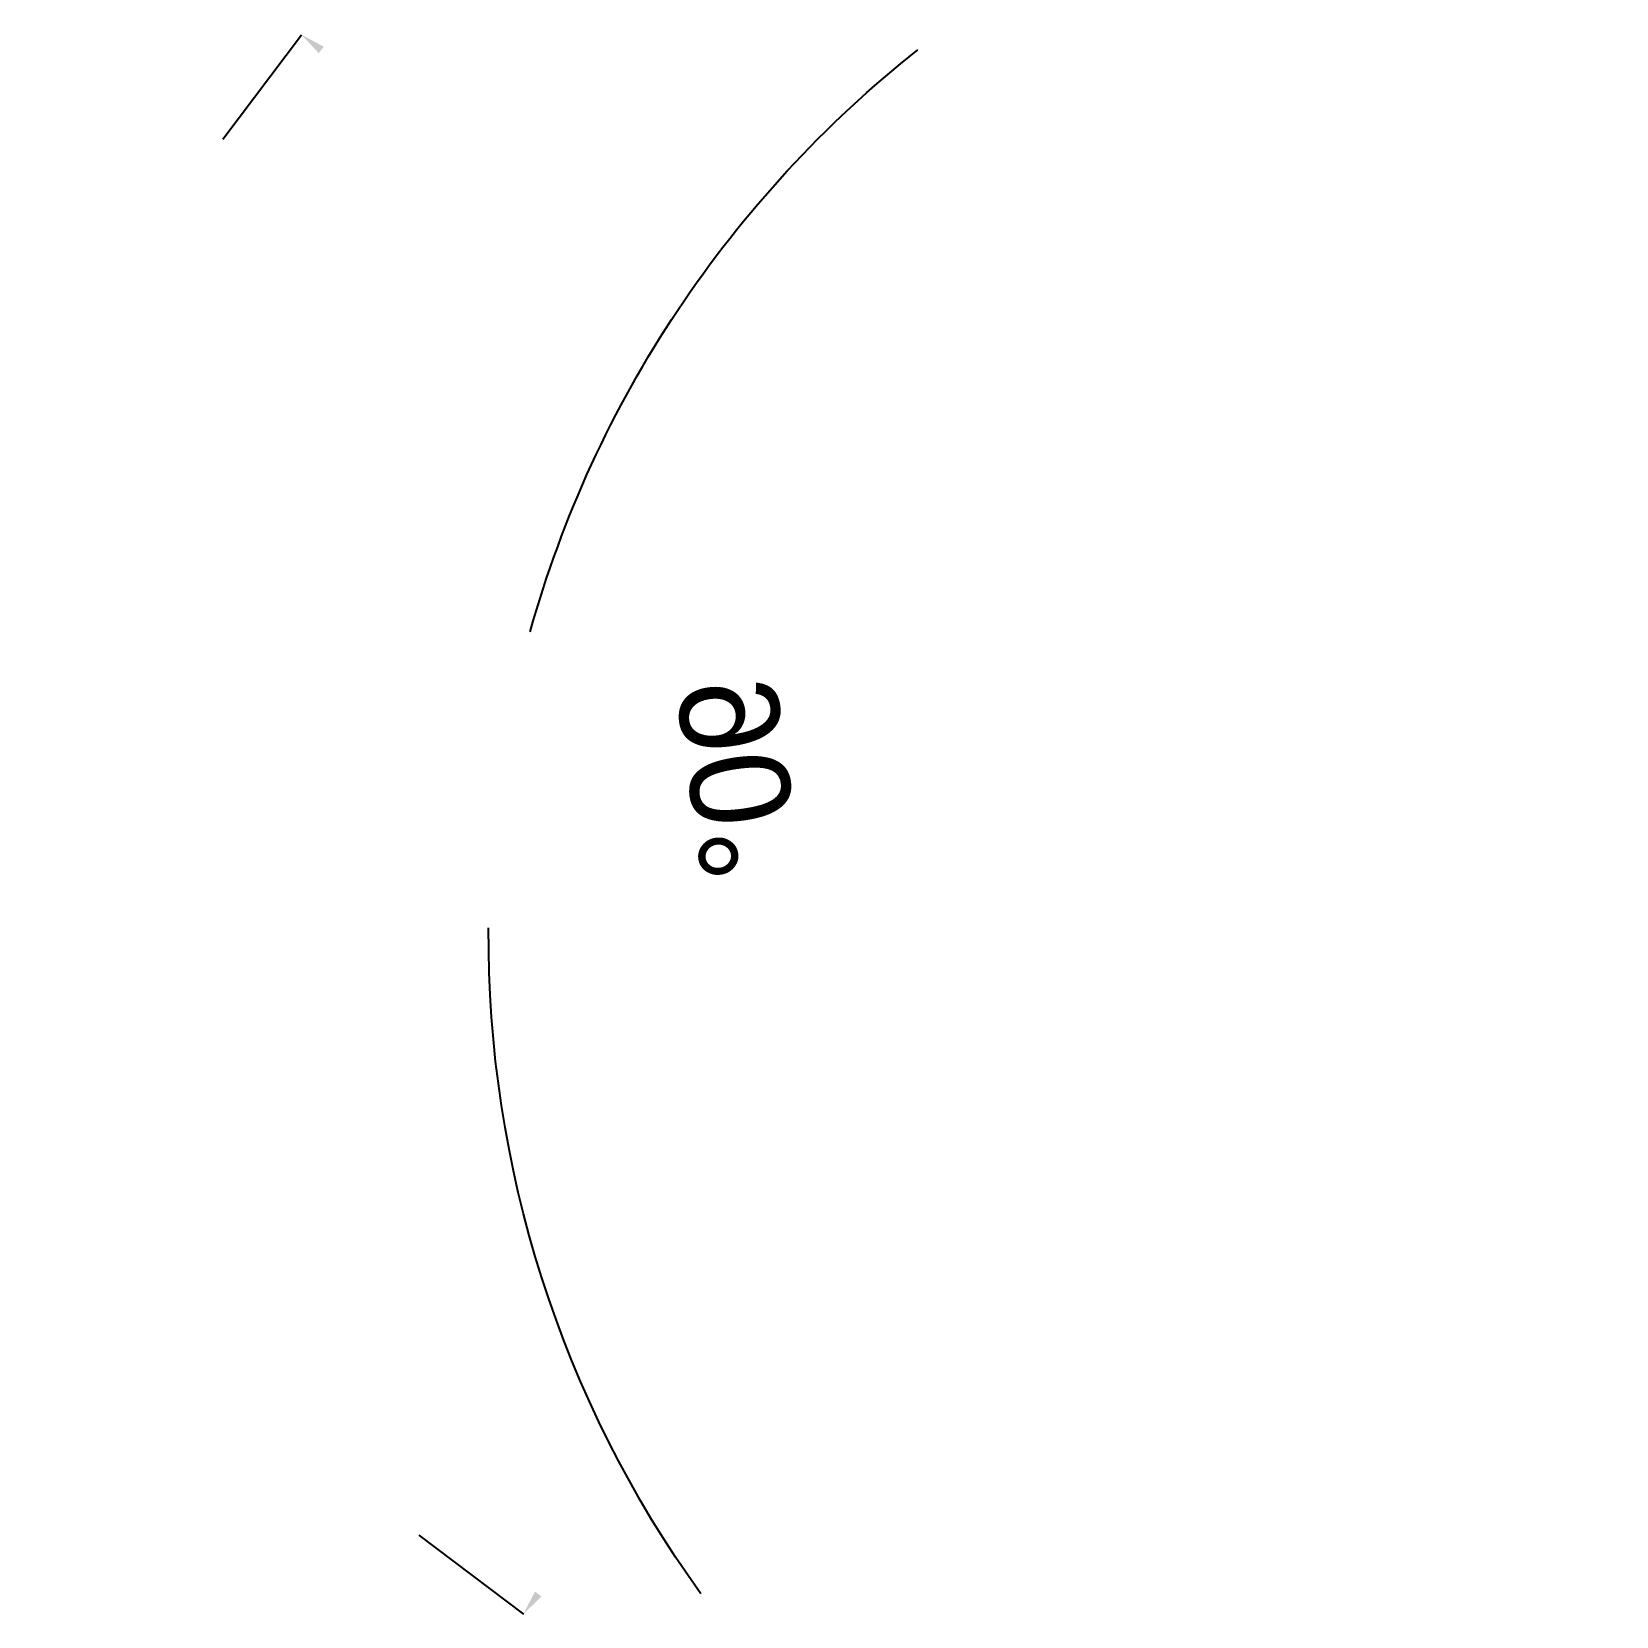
# Model space of a CAD drawing. Header units: millimetres. Extents: x -11.8 to 20, y 16.3 to 48.1.
import ezdxf

# ---------------------------------------------------------------- set-up
doc = ezdxf.new("R2010")
doc.units = ezdxf.units.MM
doc.dimstyles.get("Standard").update_dxf_attribs({"dimtxt": 2.5, "dimasz": 2.5, "dimexe": 1.25, "dimexo": 0.625, "dimtad": 1, "dimcen": 2.5, "dimazin": 3, "dimtfac": 1, "dimtmove": 0, "dimatfit": 3})

# ---------------------------------------------------------------- blocks, each defined once
blk = doc.blocks.new('_CLOSEDFILLED')
at = {"color": 0, "linetype": 'BYBLOCK'}
blk.add_solid([(-1, 0.164), (0, 0), (-1, -0.164)], dxfattribs=at)
blk = doc.blocks.new('*D1')
for p, q in [((0, 10), (0, 11.314)), ((10, 0), (11.314, 0))]:
    blk.add_line(p, q)
for start, end in [(52.6189, 88.7339), (1.2661, 37.3811)]:
    blk.add_arc((0, 0), 11.314, start, end)
at = {"layer": 'Defpoints'}
for p in [(0, 10), (8, 8), (0, 0), (10, 0)]:
    blk.add_point(p, dxfattribs=at)
at = {"xscale": 0.25, "yscale": 0.25}
for p, rotation in [((0, 11.314), 179.36696509020203), ((11.314, 0), 270.63303490979797)]:
    blk.add_blockref('_CLOSEDFILLED', p, dxfattribs=dict(at, rotation=rotation))
at = {"insert": (8, 8), "char_height": 1, "attachment_point": 5, "rotation": 315}
blk.add_mtext('90°', dxfattribs=at)
blk = doc.blocks.new('ANGLE')
dim = blk.add_angular_dim_3p(base=(8, 8), center=(0, 0), p1=(10, 0), p2=(0, 10), dimstyle='Standard')
dim.commit()
dim.dimension.update_dxf_attribs({"geometry": '*D1', "text_midpoint": (8, 8)})

msp = doc.modelspace()

# ---------------------------------------------------------------- block references
at = {"xscale": -2, "yscale": 2, "rotation": 37}
msp.add_blockref('ANGLE', (20, 30), dxfattribs=at)

doc.saveas('drawing.dxf')
